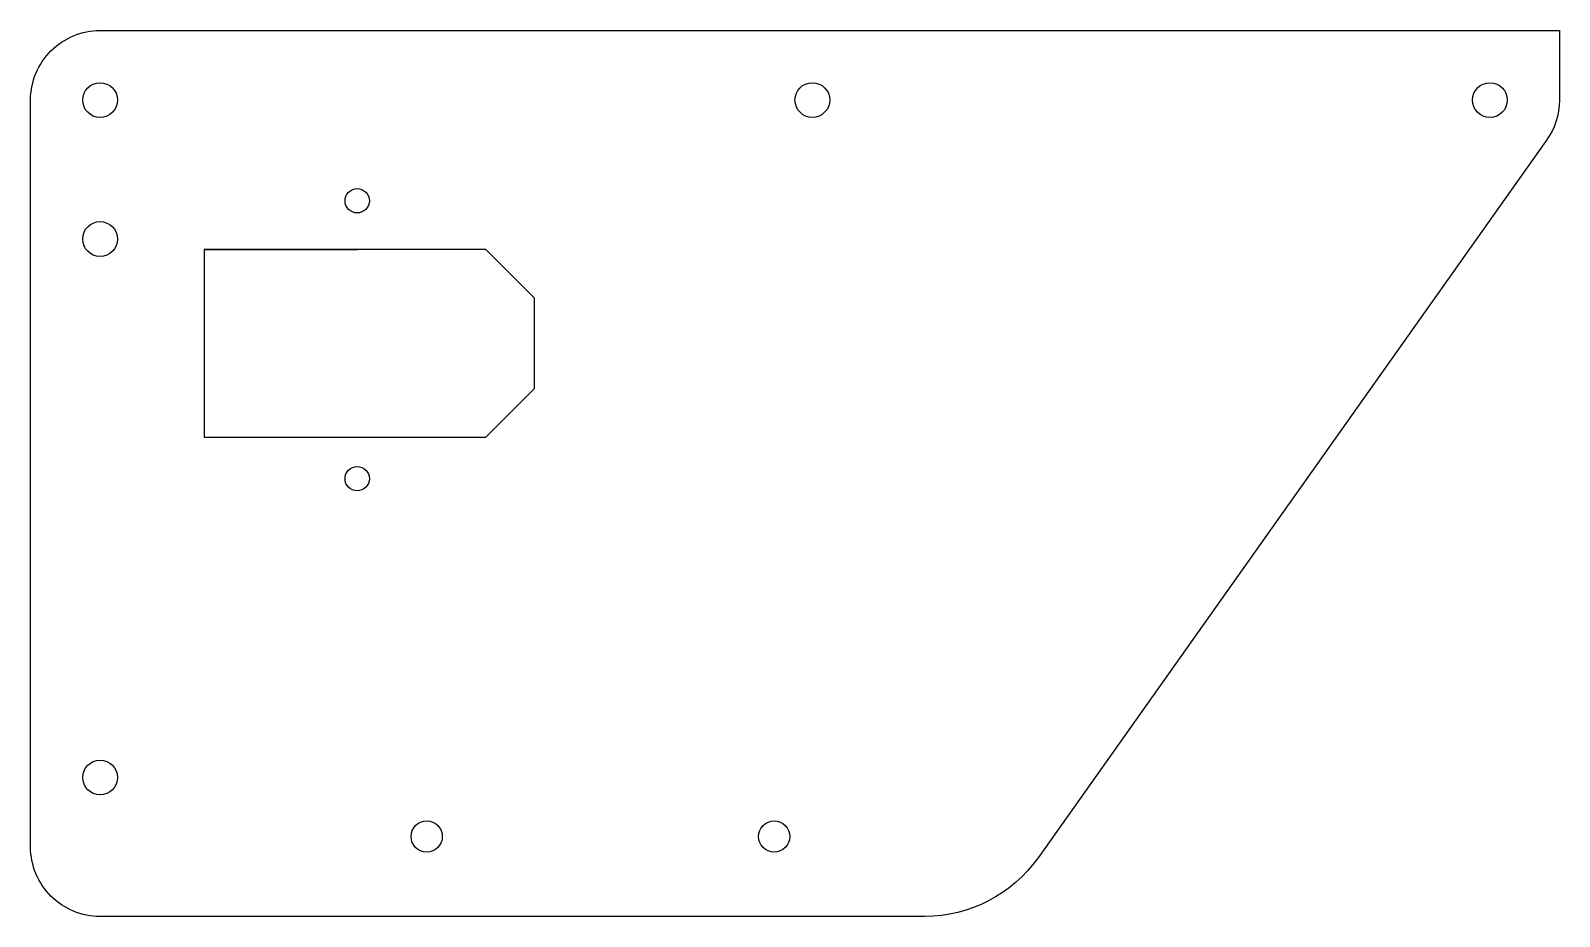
# Model space of a CAD drawing. Header units: millimetres. Extents: x -10 to 210, y -168 to -40.
import ezdxf

# ---------------------------------------------------------------- set-up
doc = ezdxf.new("R2010")
doc.units = ezdxf.units.MM
doc.layers.get('0').update_dxf_attribs({"linetype": 'CONTINUOUS'})

msp = doc.modelspace()

# ---------------------------------------------------------------- linework, layer by layer
msp.add_line((15, -71.5), (37, -71.5))
msp.add_lwpolyline([(0, -40), (210, -40), (210, -50, -0.160008), (208.05, -55.93), (134.97, -159.06, -0.243218), (118.66, -167.5), (0, -167.5, -0.414214), (-10, -157.5), (-10, -50, -0.414214)], format="xyb", close=True)
msp.add_lwpolyline([(55.5, -71.5), (15, -71.5), (15, -98.5), (55.5, -98.5), (62.5, -91.5), (62.5, -78.5)], close=True)
for centre, radius in [((0, -50), 2.5), ((102.5, -50), 2.5), ((200, -50), 2.5), ((37, -64.5), 1.75), ((0, -70), 2.5), ((37, -104.5), 1.75), ((0, -147.5), 2.5), ((47, -156), 2.25), ((97, -156), 2.25)]:
    msp.add_circle(centre, radius)

doc.saveas('drawing.dxf')
